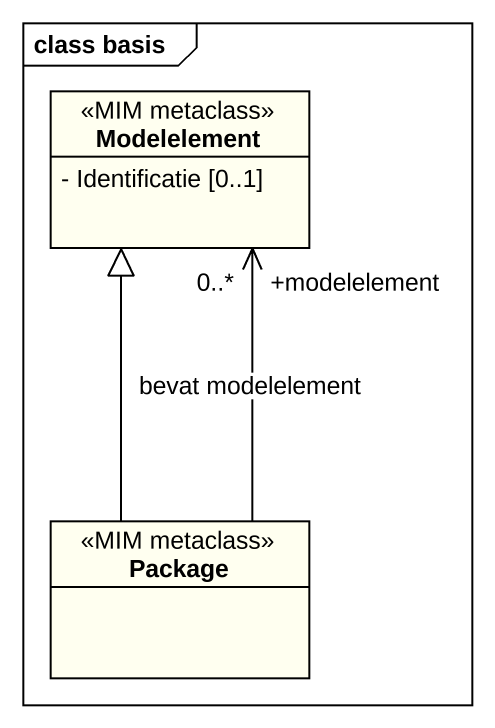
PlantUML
@startuml
mainframe class basis
hide circle
hide empty members
skinparam classAttributeIconSize 0
class Modelelement <<MIM metaclass>> #FFFFF0 {
  - Identificatie [0..1]
}
class "Package" as Package_ <<MIM metaclass>> #FFFFF0
Package_ -up-> "+modelelement\n0..*" Modelelement : bevat modelelement
Package_ -up-|> Modelelement
@enduml
